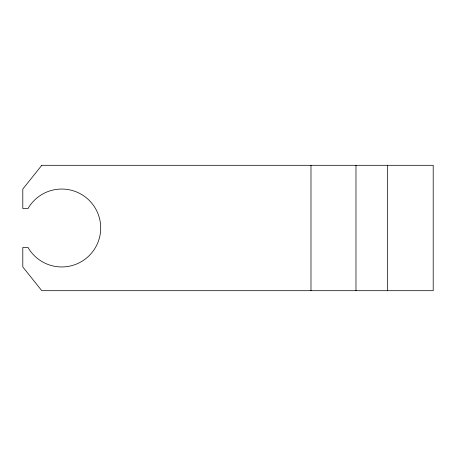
<?xml version="1.0" encoding="UTF-8"?>
<svg xmlns="http://www.w3.org/2000/svg" width="456" height="456" viewBox="0 0 456 456"><rect width="100%" height="100%" fill="white"/><g stroke="black" fill="none" stroke-linecap="round" stroke-linejoin="round"><path stroke-width="0.68" d="M387.372 165.3L387.372 290.7M355.976 165.3L355.976 290.7M310.986 165.3L310.986 290.7M41.798 165.3L22.8 189.052L22.8 208.523L28.015 208.523A38.948 38.948 0 0 1 86.788 198.16A38.948 38.948 0 0 1 86.788 257.839A38.948 38.948 0 0 1 28.015 247.477L22.8 247.477L22.8 266.948L41.798 290.7L433.2 290.7L433.2 165.3L41.798 165.3"/></g></svg>
